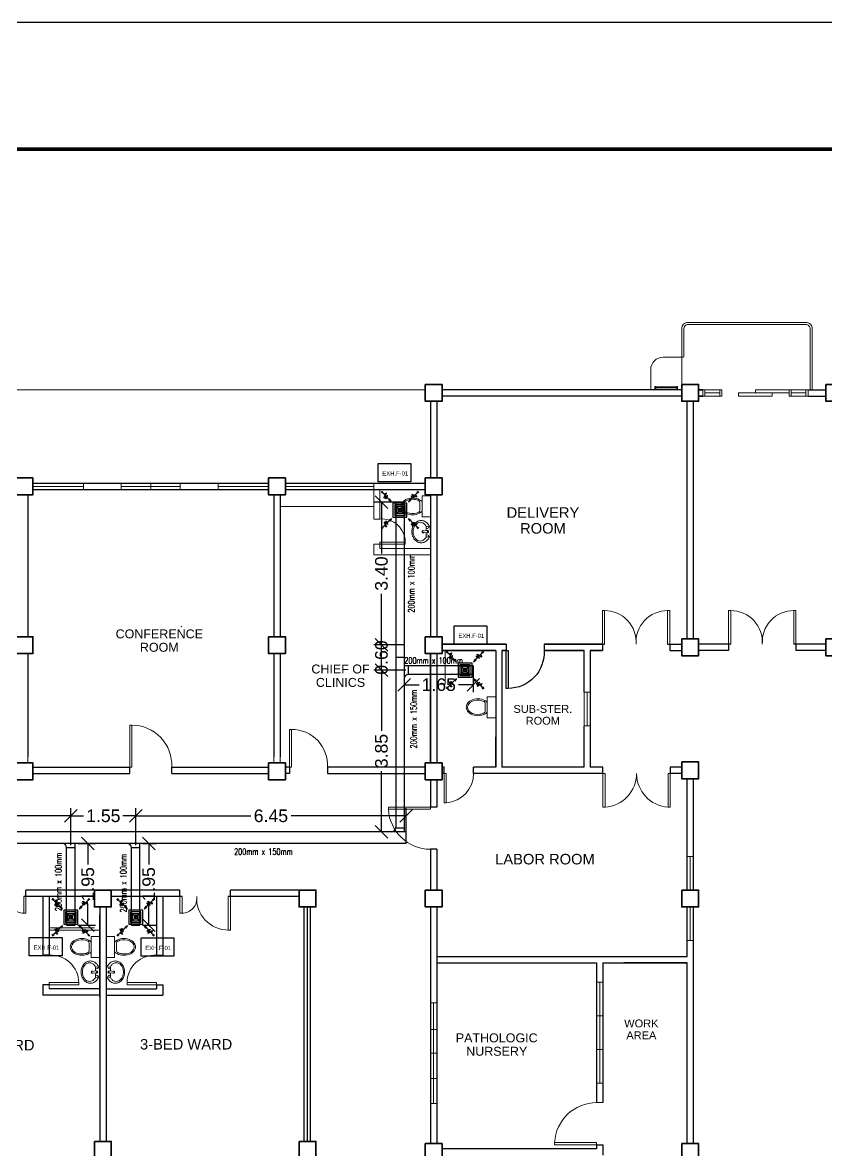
# Model space of a CAD drawing. Header units: millimetres. Extents: x 116 to 538, y 77 to 149.
# Drawn here: x 271.73 to 290.84, y 122.07 to 148.89 of the extents above; entities that cross this region are included whole.
import ezdxf

# ---------------------------------------------------------------- set-up
doc = ezdxf.new("R2010")
doc.units = ezdxf.units.MM
doc.header["$MEASUREMENT"] = 0
for name, color, linetype in [('.1', 1, 'Continuous'), ('AIR', 7, 'Continuous'), ('AIR-00', 8, 'Continuous'), ('AIR-03', 30, 'Continuous'), ('dimen', 7, 'Continuous'), ('ducting label', 7, 'Continuous'), ('exhaust', 7, 'Continuous'), ('label', 7, 'Continuous'), ('Legends', 7, 'Continuous'), ('template', 7, 'Continuous')]:
    doc.layers.add(name, color=color, linetype=linetype)
doc.styles.add('Arch-Dim', font='simplex.shx', dxfattribs={"width": 0.75})
doc.styles.get("Standard").update_dxf_attribs({"font": 'arial.ttf'})
doc.styles.add('SWISSLT175', font='swissl.ttf', dxfattribs={"height": 0.175})
doc.dimstyles.new('Copy of dimension', dxfattribs={"dimtxt": 0.3, "dimasz": 0.3, "dimexe": 0.18, "dimexo": 0.0625, "dimgap": 0.09, "dimtad": 0, "dimzin": 0, "dimdsep": 46, "dimtxsty": 'Standard', "dimblk": 'OBLIQUE', "dimcen": 0.09, "dimclrd": 256, "dimclre": 256, "dimclrt": 256, "dimadec": 0, "dimazin": 0, "dimtfac": 1, "dimtofl": 0, "dimtmove": 0, "dimatfit": 3, "dimldrblk": 'OBLIQUE', "dimfxl": 1, "dimtolj": 1, "dimtzin": 0, "dimarcsym": 0})

# ---------------------------------------------------------------- blocks, each defined once
blk = doc.blocks.new('dr 900')
at = {"ltscale": 0.03}
blk.add_lwpolyline([(0, 0), (0.05, 0), (0.05, 0.9), (0, 0.9)], close=True, dxfattribs=at)
blk.add_arc((0.05, 0.049), 0.851, 356.7268, 90, dxfattribs=at)
blk = doc.blocks.new('GRILL-C-IN')
at = {"layer": 'AIR-00', "color": 7, "ltscale": 3}
for p, q in [((-0.623, 0.601), (-0.674, 0.651)), ((-0.601, 0.623), (-0.651, 0.674)), ((-0.637, 0.637), (-0.3, 0.3)), ((0.637, 0.637), (0.3, 0.3)), ((0.601, 0.623), (0.651, 0.674)), ((0.623, 0.601), (0.674, 0.651)), ((-0.637, -0.637), (-0.3, -0.3)), ((0.637, -0.637), (0.3, -0.3)), ((-0.623, -0.601), (-0.674, -0.651)), ((-0.601, -0.623), (-0.651, -0.674)), ((0.601, -0.623), (0.651, -0.674)), ((0.623, -0.601), (0.674, -0.651))]:
    blk.add_line(p, q, dxfattribs=at)
at = {"layer": 'AIR-00', "color": 7}
for p, q in [((-0.188, 0.187), (0.187, -0.188)), ((0.187, 0.187), (-0.188, -0.188))]:
    blk.add_line(p, q, dxfattribs=at)
at = {"layer": 'AIR-00', "color": 7, "ltscale": 3}
for points in [[(-0.362, 0.393), (-0.393, 0.362), (-0.3, 0.3)], [(0.393, 0.362), (0.362, 0.393), (0.3, 0.3)], [(-0.362, -0.393), (-0.393, -0.362), (-0.3, -0.3)], [(0.393, -0.362), (0.362, -0.393), (0.3, -0.3)]]:
    blk.add_lwpolyline(points, close=True, dxfattribs=at)
at = {"layer": 'AIR-00', "color": 7}
for points in [[(-0.188, -0.188), (0.187, -0.188), (0.187, 0.187), (-0.188, 0.187)], [(-0.125, -0.125), (0.125, -0.125), (0.125, 0.125), (-0.125, 0.125)], [(-0.062, -0.062), (0.062, -0.062), (0.062, 0.062), (-0.062, 0.062)]]:
    blk.add_lwpolyline(points, close=True, dxfattribs=at)
at = {"layer": 'AIR-00', "color": 7, "ltscale": 3}
for points in [[(-0.441, 0.441), (-0.512, 0.404), (-0.432, 0.514), (-0.568, 0.43), (-0.477, 0.6), (-0.561, 0.561)], [(0.441, 0.441), (0.404, 0.512), (0.514, 0.432), (0.43, 0.568), (0.6, 0.477), (0.561, 0.561)], [(-0.441, -0.441), (-0.512, -0.404), (-0.432, -0.514), (-0.568, -0.43), (-0.477, -0.6), (-0.561, -0.561)], [(0.441, -0.441), (0.404, -0.512), (0.514, -0.432), (0.43, -0.568), (0.6, -0.477), (0.561, -0.561)]]:
    blk.add_spline(points, degree=3, dxfattribs=at)
for points in [[(-0.3, 0.3), (-0.362, 0.393), (-0.393, 0.362)], [(0.3, 0.3), (0.393, 0.362), (0.362, 0.393)], [(-0.3, -0.3), (-0.362, -0.393), (-0.393, -0.362)], [(0.3, -0.3), (0.393, -0.362), (0.362, -0.393)]]:
    blk.add_solid(points, dxfattribs=at)
at = {"layer": 'AIR-03', "color": 7}
blk.add_lwpolyline([(-0.25, -0.25), (0.25, -0.25), (0.25, 0.25), (-0.25, 0.25)], close=True, dxfattribs=at)
blk = doc.blocks.new('_Oblique')
at = {"color": 0, "linetype": 'ByBlock', "lineweight": -2}
blk.add_line((-0.5, -0.5), (0.5, 0.5), dxfattribs=at)
blk = doc.blocks.new('*D73')
at = {"layer": 'Defpoints', "color": 0, "transparency": 16777216}
for p in [(272.876, 130.029), (267.155, 129.511), (272.876, 129.273)]:
    blk.add_point(p, dxfattribs=at)
at = {"layer": 'dimen', "lineweight": -2, "transparency": 16777216}
for p, q in [((267.155, 129.573), (267.155, 130.209)), ((272.876, 129.336), (272.876, 130.209)), ((267.155, 130.029), (269.537, 130.029)), ((272.876, 130.029), (270.495, 130.029))]:
    blk.add_line(p, q, dxfattribs=at)
at = {"layer": 'dimen', "lineweight": -2, "transparency": 16777216, "xscale": 0.3, "yscale": 0.3, "zscale": 0.3, "rotation": 180}
blk.add_blockref('_Oblique', (267.155, 130.029), dxfattribs=at)
at = {"layer": 'dimen', "lineweight": -2, "transparency": 16777216, "xscale": 0.3, "yscale": 0.3, "zscale": 0.3}
blk.add_blockref('_Oblique', (272.876, 130.029), dxfattribs=at)
at = {"layer": 'dimen', "transparency": 16777216, "insert": (270.016, 130.029), "char_height": 0.3, "attachment_point": 5}
blk.add_mtext('\\A1;5.70', dxfattribs=at)
blk = doc.blocks.new('*D74')
at = {"layer": 'Defpoints', "color": 0, "transparency": 16777216}
for p in [(274.419, 130.029), (272.876, 129.273), (274.419, 129.273)]:
    blk.add_point(p, dxfattribs=at)
at = {"layer": 'dimen', "lineweight": -2, "transparency": 16777216}
for p, q in [((272.876, 129.336), (272.876, 130.209)), ((274.419, 129.336), (274.419, 130.209)), ((272.876, 130.029), (273.181, 130.029)), ((274.419, 130.029), (274.114, 130.029))]:
    blk.add_line(p, q, dxfattribs=at)
at = {"layer": 'dimen', "lineweight": -2, "transparency": 16777216, "xscale": 0.3, "yscale": 0.3, "zscale": 0.3, "rotation": 180}
blk.add_blockref('_Oblique', (272.876, 130.029), dxfattribs=at)
at = {"layer": 'dimen', "lineweight": -2, "transparency": 16777216, "xscale": 0.3, "yscale": 0.3, "zscale": 0.3}
blk.add_blockref('_Oblique', (274.419, 130.029), dxfattribs=at)
at = {"layer": 'dimen', "transparency": 16777216, "insert": (273.648, 130.029), "char_height": 0.3, "attachment_point": 5}
blk.add_mtext('\\A1;1.55', dxfattribs=at)
blk = doc.blocks.new('*D75')
at = {"layer": 'Defpoints', "color": 0, "transparency": 16777216}
for p in [(280.845, 130.029), (274.419, 129.273), (280.845, 129.373)]:
    blk.add_point(p, dxfattribs=at)
at = {"layer": 'dimen', "lineweight": -2, "transparency": 16777216}
for p, q in [((274.419, 129.336), (274.419, 130.209)), ((280.845, 129.436), (280.845, 130.209)), ((274.419, 130.029), (277.151, 130.029)), ((280.845, 130.029), (278.114, 130.029))]:
    blk.add_line(p, q, dxfattribs=at)
at = {"layer": 'dimen', "lineweight": -2, "transparency": 16777216, "xscale": 0.3, "yscale": 0.3, "zscale": 0.3, "rotation": 180}
blk.add_blockref('_Oblique', (274.419, 130.029), dxfattribs=at)
at = {"layer": 'dimen', "lineweight": -2, "transparency": 16777216, "xscale": 0.3, "yscale": 0.3, "zscale": 0.3}
blk.add_blockref('_Oblique', (280.845, 130.029), dxfattribs=at)
at = {"layer": 'dimen', "transparency": 16777216, "insert": (277.632, 130.029), "char_height": 0.3, "attachment_point": 5}
blk.add_mtext('\\A1;6.45', dxfattribs=at)
blk = doc.blocks.new('*D76')
at = {"layer": 'Defpoints', "color": 0, "transparency": 16777216}
for p in [(280.26, 133.494), (280.9, 133.494), (280.8, 129.648)]:
    blk.add_point(p, dxfattribs=at)
at = {"layer": 'dimen', "lineweight": -2, "transparency": 16777216}
for p, q in [((280.837, 133.494), (280.08, 133.494)), ((280.26, 133.494), (280.26, 132.052)), ((280.26, 129.648), (280.26, 131.09)), ((280.737, 129.648), (280.08, 129.648))]:
    blk.add_line(p, q, dxfattribs=at)
at = {"layer": 'dimen', "lineweight": -2, "transparency": 16777216, "xscale": 0.3, "yscale": 0.3, "zscale": 0.3}
for p, rotation in [((280.26, 133.494), 90), ((280.26, 129.648), 270)]:
    blk.add_blockref('_Oblique', p, dxfattribs=dict(at, rotation=rotation))
at = {"layer": 'dimen', "transparency": 16777216, "insert": (280.26, 131.571), "char_height": 0.3, "attachment_point": 5, "rotation": 90}
blk.add_mtext('\\A1;3.85', dxfattribs=at)
blk = doc.blocks.new('*D77')
at = {"layer": 'Defpoints', "color": 0, "transparency": 16777216}
for p in [(280.26, 134.094), (280.7, 134.094), (280.9, 133.494)]:
    blk.add_point(p, dxfattribs=at)
at = {"layer": 'dimen', "lineweight": -2, "transparency": 16777216}
for p, q in [((280.637, 134.094), (280.08, 134.094)), ((280.26, 133.494), (280.26, 134.094)), ((280.837, 133.494), (280.08, 133.494))]:
    blk.add_line(p, q, dxfattribs=at)
at = {"layer": 'dimen', "lineweight": -2, "transparency": 16777216, "xscale": 0.3, "yscale": 0.3, "zscale": 0.3}
for p, rotation in [((280.26, 134.094), 90), ((280.26, 133.494), 270)]:
    blk.add_blockref('_Oblique', p, dxfattribs=dict(at, rotation=rotation))
at = {"layer": 'dimen', "transparency": 16777216, "insert": (280.26, 133.794), "char_height": 0.3, "attachment_point": 5, "rotation": 90}
blk.add_mtext('\\A1;0.60', dxfattribs=at)
blk = doc.blocks.new('*D78')
at = {"layer": 'Defpoints', "color": 0, "transparency": 16777216}
for p in [(280.26, 137.486), (280.8, 137.486), (280.8, 134.094)]:
    blk.add_point(p, dxfattribs=at)
at = {"layer": 'dimen', "lineweight": -2, "transparency": 16777216}
for p, q in [((280.737, 137.486), (280.08, 137.486)), ((280.26, 137.486), (280.26, 136.269)), ((280.26, 134.094), (280.26, 135.311)), ((280.737, 134.094), (280.08, 134.094))]:
    blk.add_line(p, q, dxfattribs=at)
at = {"layer": 'dimen', "lineweight": -2, "transparency": 16777216, "xscale": 0.3, "yscale": 0.3, "zscale": 0.3}
for p, rotation in [((280.26, 137.486), 90), ((280.26, 134.094), 270)]:
    blk.add_blockref('_Oblique', p, dxfattribs=dict(at, rotation=rotation))
at = {"layer": 'dimen', "transparency": 16777216, "insert": (280.26, 135.79), "char_height": 0.3, "attachment_point": 5, "rotation": 90}
blk.add_mtext('\\A1;3.40', dxfattribs=at)
blk = doc.blocks.new('*D79')
at = {"layer": 'Defpoints', "color": 0, "transparency": 16777216}
for p in [(274.519, 129.373), (274.519, 127.432), (274.728, 127.432)]:
    blk.add_point(p, dxfattribs=at)
at = {"layer": 'dimen', "lineweight": -2, "transparency": 16777216}
for p, q in [((274.582, 129.373), (274.908, 129.373)), ((274.728, 129.373), (274.728, 128.869)), ((274.728, 127.432), (274.728, 127.936)), ((274.582, 127.432), (274.908, 127.432))]:
    blk.add_line(p, q, dxfattribs=at)
at = {"layer": 'dimen', "lineweight": -2, "transparency": 16777216, "xscale": 0.3, "yscale": 0.3, "zscale": 0.3}
for p, rotation in [((274.728, 129.373), 90), ((274.728, 127.432), 270)]:
    blk.add_blockref('_Oblique', p, dxfattribs=dict(at, rotation=rotation))
at = {"layer": 'dimen', "transparency": 16777216, "insert": (274.728, 128.402), "char_height": 0.3, "attachment_point": 5, "rotation": 90}
blk.add_mtext('\\A1;1.95', dxfattribs=at)
blk = doc.blocks.new('*D80')
at = {"layer": 'Defpoints', "color": 0, "transparency": 16777216}
for p in [(272.976, 129.373), (272.976, 127.432), (273.28, 127.432)]:
    blk.add_point(p, dxfattribs=at)
at = {"layer": 'dimen', "lineweight": -2, "transparency": 16777216}
for p, q in [((273.039, 129.373), (273.46, 129.373)), ((273.28, 129.373), (273.28, 128.869)), ((273.28, 127.432), (273.28, 127.936)), ((273.039, 127.432), (273.46, 127.432))]:
    blk.add_line(p, q, dxfattribs=at)
at = {"layer": 'dimen', "lineweight": -2, "transparency": 16777216, "xscale": 0.3, "yscale": 0.3, "zscale": 0.3}
for p, rotation in [((273.28, 129.373), 90), ((273.28, 127.432), 270)]:
    blk.add_blockref('_Oblique', p, dxfattribs=dict(at, rotation=rotation))
at = {"layer": 'dimen', "transparency": 16777216, "insert": (273.28, 128.402), "char_height": 0.3, "attachment_point": 5, "rotation": 90}
blk.add_mtext('\\A1;1.95', dxfattribs=at)
blk = doc.blocks.new('*D106')
at = {"layer": 'Defpoints', "color": 0, "transparency": 16777216}
for p in [(280.8, 133.594), (282.444, 133.594), (282.444, 133.147)]:
    blk.add_point(p, dxfattribs=at)
at = {"layer": 'dimen', "lineweight": -2, "transparency": 16777216}
for p, q in [((280.8, 133.532), (280.8, 132.967)), ((282.444, 133.532), (282.444, 132.967)), ((280.8, 133.147), (281.155, 133.147)), ((282.444, 133.147), (282.089, 133.147))]:
    blk.add_line(p, q, dxfattribs=at)
at = {"layer": 'dimen', "lineweight": -2, "transparency": 16777216, "xscale": 0.3, "yscale": 0.3, "zscale": 0.3, "rotation": 180}
blk.add_blockref('_Oblique', (280.8, 133.147), dxfattribs=at)
at = {"layer": 'dimen', "lineweight": -2, "transparency": 16777216, "xscale": 0.3, "yscale": 0.3, "zscale": 0.3}
blk.add_blockref('_Oblique', (282.444, 133.147), dxfattribs=at)
at = {"layer": 'dimen', "transparency": 16777216, "insert": (281.622, 133.147), "char_height": 0.3, "attachment_point": 5}
blk.add_mtext('\\A1;1.65', dxfattribs=at)

msp = doc.modelspace()

# ---------------------------------------------------------------- linework, layer by layer
at = {"layer": '.1', "color": 0}
msp.add_line((324.48, 148.891), (225.204, 148.891), dxfattribs=at)
at = {"color": 8, "lineweight": 9}
for p, q in [((286.96, 140.936), (287.43, 140.936)), ((286.66, 140.161), (286.66, 140.636)), ((287.4, 140.763), (287.4, 140.288)), ((281.3, 140.161), (265.975, 140.161)), ((286.78, 140.239), (286.76, 140.239)), ((286.76, 140.239), (286.76, 140.159)), ((286.78, 140.159), (286.78, 140.239)), ((287.03, 140.229), (286.78, 140.229)), ((287.03, 140.209), (286.78, 140.209)), ((287.03, 140.229), (287.28, 140.229)), ((287.03, 140.209), (287.28, 140.209)), ((287.28, 140.159), (287.28, 140.239)), ((287.28, 140.239), (287.3, 140.239)), ((287.3, 140.239), (287.3, 140.159)), ((271.975, 137.936), (271.975, 137.936)), ((273.175, 137.861), (271.975, 137.863)), ((273.175, 137.936), (273.175, 137.786)), ((274.075, 137.786), (274.075, 137.936)), ((275.475, 137.861), (274.075, 137.861)), ((274.775, 137.936), (274.775, 137.786)), ((274.775, 137.936), (275.475, 137.936)), ((275.475, 137.936), (275.475, 137.786)), ((276.375, 137.936), (276.375, 137.786)), ((276.375, 137.861), (277.575, 137.861)), ((277.975, 137.936), (277.975, 137.936)), ((280.075, 137.861), (277.975, 137.863)), ((280.075, 137.786), (280.075, 137.936)), ((274.775, 137.786), (274.075, 137.786)), ((280.075, 137.786), (280.225, 137.786)), ((281.225, 137.636), (281.425, 137.636)), ((281.225, 137.136), (281.225, 137.636)), ((281.425, 137.663), (281.425, 136.386)), ((281.425, 137.636), (281.425, 137.136)), ((281.175, 137.295), (281.175, 137.476)), ((281.425, 137.136), (281.225, 137.136)), ((281.227, 136.801), (281.349, 136.814)), ((281.227, 136.772), (281.349, 136.758)), ((281.775, 133.961), (281.775, 133.161)), ((281.775, 133.161), (281.575, 133.161)), ((285.225, 132.573), (285.225, 133.073)), ((282.975, 132.861), (282.775, 132.861)), ((282.775, 132.861), (282.775, 132.361)), ((282.975, 132.361), (282.975, 132.861)), ((285.075, 132.16), (285.075, 132.973)), ((285.225, 132.973), (285.075, 132.973)), ((285.15, 132.973), (285.15, 132.173)), ((282.725, 132.702), (282.725, 132.521)), ((285.225, 132.573), (285.225, 132.073)), ((282.775, 132.361), (282.975, 132.361)), ((285.225, 132.173), (285.075, 132.173)), ((271.85, 131.288), (271.85, 131.436)), ((277.7, 131.288), (277.7, 131.436)), ((277.85, 131.288), (277.85, 131.436)), ((271.975, 131.186), (271.975, 131.186)), ((271.975, 131.036), (271.975, 131.036)), ((287.675, 129.064), (287.525, 129.064)), ((287.6, 129.064), (287.6, 128.264)), ((287.675, 128.264), (287.525, 128.264)), ((273.438, 128.114), (272.363, 128.114)), ((287.675, 127.864), (287.525, 127.864)), ((287.6, 127.864), (287.6, 127.064)), ((273.563, 127.164), (273.363, 127.164)), ((273.363, 127.164), (273.363, 126.664)), ((273.563, 126.664), (273.563, 127.164)), ((273.713, 127.164), (273.913, 127.164)), ((273.713, 126.664), (273.713, 127.164)), ((273.913, 127.164), (273.913, 126.664)), ((273.313, 127.005), (273.313, 126.824)), ((273.963, 127.005), (273.963, 126.824)), ((287.675, 127.064), (287.525, 127.064)), ((273.363, 126.664), (273.563, 126.664)), ((273.913, 126.664), (273.713, 126.664)), ((273.365, 126.329), (273.487, 126.342)), ((273.461, 126.339), (273.461, 126.441)), ((273.911, 126.329), (273.789, 126.342)), ((273.815, 126.339), (273.815, 126.441)), ((273.365, 126.3), (273.487, 126.286)), ((273.911, 126.3), (273.789, 126.286)), ((285.375, 125.273), (285.375, 126.073)), ((285.375, 126.073), (285.525, 126.073)), ((285.45, 126.073), (285.45, 123.673)), ((281.425, 125.587), (281.575, 125.587)), ((281.425, 124.387), (281.425, 125.587)), ((281.5, 123.187), (281.5, 125.587)), ((281.575, 125.587), (281.575, 123.187)), ((285.525, 125.273), (285.375, 125.273)), ((285.525, 124.873), (285.525, 125.273)), ((281.425, 124.95), (281.575, 124.95)), ((285.525, 124.873), (285.525, 124.473)), ((285.525, 124.473), (285.375, 124.473)), ((285.375, 124.473), (285.375, 123.673)), ((281.425, 124.387), (281.425, 123.187)), ((281.425, 124.387), (281.575, 124.387)), ((281.425, 123.787), (281.575, 123.787)), ((285.375, 123.673), (285.525, 123.673)), ((281.575, 123.187), (281.425, 123.187)), ((285.375, 123.211), (285.525, 123.211))]:
    msp.add_line(p, q, dxfattribs=at)
at = {"color": 8, "lineweight": 25}
for p, q in [((287.4, 140.161), (281.7, 140.161)), ((287.4, 140.011), (281.7, 140.011)), ((287.8, 140.161), (287.9, 140.161)), ((287.8, 140.161), (287.9, 140.161)), ((287.9, 140.161), (287.8, 140.161)), ((287.8, 140.011), (287.9, 140.011)), ((287.9, 140.011), (287.8, 140.011)), ((290.4, 140.161), (290.825, 140.161)), ((290.4, 140.011), (290.825, 140.011)), ((281.425, 139.888), (281.425, 138.063)), ((281.575, 139.888), (281.575, 138.063)), ((287.525, 134.238), (287.525, 139.888)), ((287.675, 134.238), (287.675, 139.888)), ((271.975, 137.936), (277.575, 137.936)), ((277.975, 137.936), (281.3, 137.936)), ((271.85, 137.663), (271.85, 134.288)), ((271.975, 137.786), (277.575, 137.786)), ((277.7, 137.663), (277.7, 134.288)), ((277.85, 137.663), (277.85, 134.288)), ((277.975, 137.786), (281.3, 137.786)), ((281.425, 137.663), (281.425, 134.288)), ((281.575, 137.663), (281.575, 134.288)), ((281.575, 137.663), (281.575, 134.288)), ((281.425, 136.236), (281.425, 134.288)), ((281.7, 134.111), (283.225, 134.111)), ((283.225, 134.111), (281.7, 134.111)), ((283.225, 134.111), (283.225, 133.961)), ((284.125, 134.111), (285.563, 134.111)), ((285.525, 134.111), (284.125, 134.111)), ((284.125, 134.111), (284.125, 133.961)), ((285.513, 134.111), (285.513, 133.961)), ((287.063, 134.111), (287.4, 134.111)), ((287.113, 134.111), (287.113, 133.961)), ((288.563, 134.111), (287.8, 134.111)), ((288.513, 134.111), (288.513, 133.961)), ((290.825, 134.111), (290.063, 134.111)), ((290.113, 134.111), (290.113, 133.961)), ((271.85, 133.888), (271.85, 131.436)), ((277.7, 133.888), (277.7, 131.436)), ((277.85, 133.888), (277.85, 131.436)), ((281.425, 133.888), (281.425, 131.288)), ((281.425, 131.288), (281.425, 133.888)), ((281.575, 133.888), (281.575, 131.288)), ((281.575, 133.888), (281.575, 131.288)), ((281.7, 133.961), (282.975, 133.961)), ((282.975, 133.961), (281.7, 133.961)), ((282.975, 133.961), (282.975, 131.186)), ((283.125, 133.961), (283.225, 133.961)), ((283.125, 133.961), (283.125, 131.186)), ((283.225, 133.961), (283.125, 133.961)), ((284.125, 133.961), (285.075, 133.961)), ((285.075, 133.961), (284.125, 133.961)), ((285.075, 132.973), (285.075, 133.961)), ((285.225, 133.961), (285.513, 133.961)), ((285.513, 133.961), (285.225, 133.961)), ((285.225, 133.961), (285.225, 131.186)), ((287.113, 133.961), (287.4, 133.961)), ((288.513, 133.961), (287.8, 133.961)), ((290.825, 133.961), (290.113, 133.961)), ((285.075, 131.186), (285.075, 132.16)), ((282.975, 131.186), (282.975, 131.911)), ((271.975, 131.186), (274.275, 131.186)), ((274.275, 131.036), (274.275, 131.186)), ((275.275, 131.186), (277.575, 131.186)), ((275.275, 131.036), (275.275, 131.186)), ((278.075, 131.186), (277.975, 131.186)), ((277.975, 131.186), (277.975, 131.186)), ((278.075, 131.186), (278.075, 131.036)), ((281.3, 131.186), (278.975, 131.186)), ((278.975, 131.186), (278.975, 131.036)), ((281.75, 131.186), (281.7, 131.186)), ((281.75, 131.036), (281.75, 131.186)), ((282.975, 131.186), (282.45, 131.186)), ((282.975, 131.186), (282.875, 131.186)), ((285.075, 131.186), (283.125, 131.186)), ((285.525, 131.186), (285.225, 131.186)), ((285.525, 131.036), (285.525, 131.186)), ((287.4, 131.186), (287.125, 131.186)), ((287.125, 131.186), (287.125, 131.036)), ((271.975, 131.036), (274.275, 131.036)), ((275.275, 131.036), (277.575, 131.036)), ((278.075, 131.036), (277.975, 131.036)), ((277.975, 131.036), (277.975, 131.036)), ((278.975, 131.036), (281.3, 131.036)), ((281.425, 130.888), (281.425, 130.236)), ((281.575, 130.888), (281.575, 130.236)), ((281.75, 131.036), (281.7, 131.036)), ((285.525, 131.036), (282.45, 131.036)), ((287.4, 131.036), (287.125, 131.036)), ((287.525, 128.264), (287.525, 130.913)), ((287.675, 128.264), (287.675, 130.913)), ((281.575, 130.236), (281.425, 130.236)), ((281.425, 129.236), (281.425, 128.264)), ((281.575, 129.236), (281.425, 129.236)), ((281.575, 129.236), (281.575, 128.264)), ((275.469, 128.264), (271.807, 128.264)), ((271.807, 128.114), (271.807, 128.264)), ((275.469, 128.114), (275.469, 128.264)), ((278.3, 128.264), (276.669, 128.264)), ((276.669, 128.114), (276.669, 128.264)), ((273.438, 128.114), (271.757, 128.114)), ((275.519, 128.114), (273.838, 128.114)), ((278.3, 128.114), (276.619, 128.114)), ((273.563, 127.864), (273.563, 122.287)), ((273.563, 125.729), (273.563, 127.679)), ((273.713, 127.864), (273.713, 122.287)), ((278.425, 122.287), (278.425, 127.864)), ((278.5, 122.287), (278.5, 127.864)), ((278.575, 122.287), (278.575, 127.864)), ((281.425, 127.864), (281.425, 126.536)), ((281.575, 127.864), (281.575, 126.686)), ((287.525, 126.686), (287.525, 127.864)), ((287.675, 126.536), (287.675, 127.864)), ((281.575, 126.686), (287.525, 126.686)), ((281.575, 126.686), (281.575, 126.536)), ((281.425, 126.536), (281.425, 122.238)), ((281.575, 126.536), (285.375, 126.536)), ((281.575, 126.536), (281.575, 122.238)), ((285.375, 126.536), (285.375, 123.211)), ((285.525, 126.536), (287.525, 126.536)), ((285.525, 126.536), (285.525, 123.211)), ((287.525, 126.536), (286.025, 126.536)), ((287.525, 122.239), (287.525, 126.536)), ((287.675, 122.239), (287.675, 126.536)), ((285.375, 122.111), (281.7, 122.111)), ((285.375, 122.211), (285.375, 122.111)), ((285.375, 122.211), (285.525, 122.211)), ((285.525, 122.211), (285.525, 122.111)), ((285.525, 122.111), (285.525, 121.961))]:
    msp.add_line(p, q, dxfattribs=at)
at = {"color": 8, "lineweight": 13}
for p, q in [((287.9, 140.161), (287.9, 140.011)), ((288.3, 140.161), (287.95, 140.161)), ((287.95, 140.086), (288.3, 140.086)), ((288.3, 140.011), (287.95, 140.011)), ((290, 140.161), (290.35, 140.161)), ((290.35, 140.086), (290, 140.086)), ((290, 140.011), (290.35, 140.011)), ((281.75, 131.036), (281.75, 130.336)), ((281.75, 131.036), (281.8, 131.036)), ((281.8, 130.336), (281.8, 131.036)), ((285.525, 131.036), (285.525, 130.236)), ((285.575, 131.036), (285.525, 131.036)), ((285.575, 130.236), (285.575, 131.036)), ((287.075, 130.236), (287.075, 131.036)), ((287.075, 131.036), (287.125, 131.036)), ((287.125, 131.036), (287.125, 130.236)), ((281.75, 130.336), (281.8, 130.336)), ((281.425, 130.236), (280.425, 130.236)), ((280.425, 130.236), (280.425, 130.186)), ((280.425, 130.186), (281.425, 130.186)), ((281.425, 130.186), (281.425, 130.236)), ((285.525, 130.236), (285.575, 130.236)), ((287.125, 130.236), (287.075, 130.236)), ((284.375, 122.211), (284.375, 122.261)), ((284.375, 122.261), (285.375, 122.261)), ((285.375, 122.211), (284.375, 122.211)), ((285.375, 122.261), (285.375, 122.211))]:
    msp.add_line(p, q, dxfattribs=at)
at = {"color": 8, "lineweight": 9, "ltscale": 0.4}
for p, q in [((280.075, 137.086), (280.075, 137.786)), ((280.225, 137.086), (280.225, 137.786)), ((280.075, 137.386), (277.85, 137.386)), ((280.225, 137.086), (280.075, 137.086)), ((280.225, 136.486), (280.075, 136.486)), ((280.075, 136.486), (280.075, 136.236)), ((281.425, 136.236), (280.075, 136.236)), ((280.225, 136.486), (280.225, 136.386)), ((281.425, 136.386), (280.225, 136.386)), ((281.425, 136.386), (280.225, 136.386))]:
    msp.add_line(p, q, dxfattribs=at)
at = {"color": 8, "lineweight": 13, "ltscale": 0.4}
msp.add_line((280.225, 136.536), (280.225, 136.486), dxfattribs=at)
at = {"color": 8, "lineweight": 25, "ltscale": 0.3}
for p, q in [((282.45, 131.036), (282.45, 131.186)), ((272.213, 128.114), (272.213, 126.714)), ((272.363, 128.114), (272.363, 126.714)), ((274.913, 128.114), (274.913, 126.714)), ((275.063, 128.114), (275.063, 126.714)), ((272.363, 126.714), (272.213, 126.714)), ((274.913, 126.714), (275.063, 126.714)), ((272.213, 126.014), (272.213, 125.764)), ((272.363, 126.014), (272.213, 126.014)), ((273.563, 125.914), (272.363, 125.914)), ((273.713, 125.914), (274.913, 125.914)), ((274.913, 126.014), (274.913, 125.914)), ((274.913, 126.014), (275.063, 126.014)), ((275.063, 126.014), (275.063, 125.764)), ((273.563, 125.764), (272.213, 125.764)), ((273.713, 125.764), (275.063, 125.764))]:
    msp.add_line(p, q, dxfattribs=at)
at = {"color": 8, "lineweight": 13, "ltscale": 0.3}
msp.add_line((272.363, 126.014), (272.363, 125.914), dxfattribs=at)
at = {"color": 8, "lineweight": 9, "transparency": 33554687}
for points in [[(290.5, 140.161), (290.5, 141.611, 0.414214), (290.35, 141.761), (287.55, 141.761, 0.414214), (287.4, 141.611), (287.4, 140.286), (287.4, 140.936)], [(290.45, 140.161), (290.45, 141.611, 0.414214), (290.35, 141.711), (287.55, 141.711, 0.414214), (287.45, 141.611), (287.45, 140.956)]]:
    msp.add_lwpolyline(points, format="xyb", dxfattribs=at)
at = {"color": 8, "lineweight": 35}
for points in [[(281.3, 140.288), (281.7, 140.288), (281.7, 139.888), (281.3, 139.888)], [(287.4, 140.288), (287.8, 140.288), (287.8, 139.888), (287.4, 139.888)], [(290.825, 140.288), (291.225, 140.288), (291.225, 139.888), (290.825, 139.888)], [(271.575, 138.063), (271.975, 138.063), (271.975, 137.663), (271.575, 137.663)], [(277.575, 138.063), (277.975, 138.063), (277.975, 137.663), (277.575, 137.663)], [(281.3, 138.063), (281.7, 138.063), (281.7, 137.663), (281.3, 137.663)], [(271.575, 134.288), (271.975, 134.288), (271.975, 133.888), (271.575, 133.888)], [(277.575, 134.288), (277.975, 134.288), (277.975, 133.888), (277.575, 133.888)], [(281.3, 134.288), (281.7, 134.288), (281.7, 133.888), (281.3, 133.888)], [(287.4, 134.238), (287.8, 134.238), (287.8, 133.838), (287.4, 133.838)], [(290.825, 134.238), (291.225, 134.238), (291.225, 133.838), (290.825, 133.838)], [(271.575, 131.288), (271.975, 131.288), (271.975, 130.888), (271.575, 130.888)], [(277.575, 131.288), (277.975, 131.288), (277.975, 130.888), (277.575, 130.888)], [(281.3, 131.288), (281.7, 131.288), (281.7, 130.888), (281.3, 130.888)], [(287.4, 131.313), (287.8, 131.313), (287.8, 130.913), (287.4, 130.913)], [(273.438, 128.264), (273.838, 128.264), (273.838, 127.864), (273.438, 127.864)], [(278.3, 128.264), (278.7, 128.264), (278.7, 127.864), (278.3, 127.864)], [(281.3, 128.264), (281.7, 128.264), (281.7, 127.864), (281.3, 127.864)], [(287.4, 128.264), (287.8, 128.264), (287.8, 127.864), (287.4, 127.864)], [(273.438, 122.287), (273.838, 122.287), (273.838, 121.887), (273.438, 121.887)], [(278.3, 122.287), (278.7, 122.287), (278.7, 121.887), (278.3, 121.887)], [(281.3, 122.238), (281.7, 122.238), (281.7, 121.838), (281.3, 121.838)], [(287.4, 122.239), (287.8, 122.239), (287.8, 121.839), (287.4, 121.839)]]:
    msp.add_lwpolyline(points, close=True, dxfattribs=at)
at = {"color": 8, "lineweight": 13}
for points in [[(287.95, 140.161), (287.95, 140.011), (287.9, 140.011), (287.9, 140.161)], [(288.35, 140.161), (288.35, 140.011), (288.3, 140.011), (288.3, 140.161)], [(289.55, 140.086), (288.75, 140.086), (288.75, 140.011), (289.55, 140.011)], [(289.95, 140.161), (289.15, 140.161), (289.15, 140.086), (289.95, 140.086)], [(289.95, 140.161), (289.95, 140.011), (290, 140.011), (290, 140.161)], [(290.35, 140.161), (290.35, 140.011), (290.4, 140.011), (290.4, 140.161)], [(274.275, 131.186), (274.325, 131.186), (274.325, 132.186), (274.275, 132.186)]]:
    msp.add_lwpolyline(points, close=True, dxfattribs=at)
at = {"color": 8, "lineweight": 9}
for points in [[(271.975, 137.936), (273.175, 137.936), (273.175, 137.786), (271.975, 137.786)], [(274.075, 137.936), (275.475, 137.936), (275.475, 137.786), (274.075, 137.786)], [(276.375, 137.936), (277.575, 137.936), (277.575, 137.786), (276.375, 137.786)], [(277.975, 137.936), (280.075, 137.936), (280.075, 137.786), (277.975, 137.786)], [(285.075, 132.973), (285.225, 132.973), (285.225, 132.173), (285.075, 132.173)], [(285.075, 132.973), (285.225, 132.973), (285.225, 132.173), (285.075, 132.173)], [(287.525, 129.064), (287.675, 129.064), (287.675, 128.264), (287.525, 128.264)], [(287.525, 127.864), (287.675, 127.864), (287.675, 127.064), (287.525, 127.064)], [(285.375, 126.073), (285.525, 126.073), (285.525, 123.673), (285.375, 123.673)], [(281.425, 123.187), (281.425, 125.587), (281.575, 125.587), (281.575, 123.187)], [(281.425, 125.587), (281.575, 125.587), (281.575, 123.187), (281.425, 123.187)]]:
    msp.add_lwpolyline(points, close=True, dxfattribs=at)
for points in [[(281.204, 136.521, -0.11576), (281.122, 136.54, -0.104047), (281.048, 136.599, -0.090875), (281.001, 136.683, -0.083344), (280.983, 136.786, -0.083344), (281.001, 136.89, -0.090875), (281.048, 136.973, -0.104047), (281.122, 137.032, -0.11576), (281.204, 137.051, -0.11576), (281.287, 137.032, -0.104047), (281.361, 136.973, -0.090875), (281.408, 136.89, -0.083344), (281.425, 136.786, -0.083344), (281.408, 136.683, -0.090875), (281.361, 136.599, -0.104047), (281.287, 136.54, -0.11576)], [(273.342, 126.579, 0.11576), (273.259, 126.56, 0.104047), (273.186, 126.502, 0.090875), (273.138, 126.418, 0.083344), (273.121, 126.314, 0.083344), (273.138, 126.211, 0.090875), (273.186, 126.127, 0.104047), (273.259, 126.069, 0.11576), (273.342, 126.049, 0.11576), (273.424, 126.069, 0.104047), (273.498, 126.127, 0.090875), (273.545, 126.211, 0.083344), (273.563, 126.314, 0.083344), (273.545, 126.418, 0.090875), (273.498, 126.502, 0.104047), (273.424, 126.56, 0.11576)], [(273.934, 126.579, -0.11576), (274.016, 126.56, -0.104047), (274.09, 126.502, -0.090875), (274.137, 126.418, -0.083344), (274.155, 126.314, -0.083344), (274.137, 126.211, -0.090875), (274.09, 126.127, -0.104047), (274.016, 126.069, -0.11576), (273.934, 126.049, -0.11576), (273.851, 126.069, -0.104047), (273.778, 126.127, -0.090875), (273.73, 126.211, -0.083344), (273.713, 126.314, -0.083344), (273.73, 126.418, -0.090875), (273.778, 126.502, -0.104047), (273.851, 126.56, -0.11576)]]:
    msp.add_lwpolyline(points, format="xyb", close=True, dxfattribs=at)
for points in [[(281.183, 136.564, -0.124838), (281.121, 136.579, -0.105788), (281.063, 136.629, -0.086697), (281.027, 136.698, -0.076776), (281.013, 136.786, -0.076776), (281.027, 136.874, -0.086697), (281.063, 136.943, -0.105788), (281.121, 136.993, -0.124838), (281.183, 137.009, -0.124838), (281.246, 136.993, -0.105788), (281.304, 136.943, -0.040067), (281.323, 136.913), (281.323, 136.81, -0.040067)], [(281.323, 136.762), (281.323, 136.659, -0.040067), (281.304, 136.629, -0.105788), (281.246, 136.579, -0.124838), (281.183, 136.564, -0.124838)], [(273.321, 126.537, 0.124838), (273.258, 126.521, 0.105788), (273.201, 126.472, 0.086697), (273.164, 126.402, 0.076776), (273.151, 126.314, 0.076776), (273.164, 126.227, 0.086697), (273.201, 126.157, 0.105788), (273.258, 126.108, 0.124838), (273.321, 126.092, 0.124838), (273.383, 126.108, 0.105788), (273.441, 126.157, 0.040067), (273.461, 126.188), (273.461, 126.29, 0.040067)], [(273.955, 126.537, -0.124838), (274.017, 126.521, -0.105788), (274.075, 126.472, -0.086697), (274.111, 126.402, -0.076776), (274.125, 126.314, -0.076776), (274.111, 126.227, -0.086697), (274.075, 126.157, -0.105788), (274.017, 126.108, -0.124838), (273.955, 126.092, -0.124838), (273.892, 126.108, -0.105788), (273.835, 126.157, -0.040067), (273.815, 126.188), (273.815, 126.29, -0.040067)]]:
    msp.add_lwpolyline(points, format="xyb", dxfattribs=at)
at = {"color": 8, "lineweight": 13, "ltscale": 0.03}
for points in [[(280.225, 136.486), (280.225, 136.536), (280.825, 136.536), (280.825, 136.486)], [(285.513, 134.111), (285.563, 134.111), (285.563, 134.911), (285.513, 134.911)], [(287.113, 134.111), (287.063, 134.111), (287.063, 134.911), (287.113, 134.911)], [(288.513, 134.111), (288.563, 134.111), (288.563, 134.911), (288.513, 134.911)], [(290.113, 134.111), (290.063, 134.111), (290.063, 134.911), (290.113, 134.911)], [(278.075, 131.186), (278.125, 131.186), (278.125, 132.086), (278.075, 132.086)], [(271.807, 128.114), (271.757, 128.114), (271.757, 127.714), (271.807, 127.714)], [(275.469, 128.114), (275.519, 128.114), (275.519, 127.714), (275.469, 127.714)], [(276.619, 128.114), (276.669, 128.114), (276.669, 127.314), (276.619, 127.314)], [(272.363, 126.014), (272.363, 126.064), (273.063, 126.064), (273.063, 126.014)], [(274.913, 126.014), (274.913, 126.064), (274.213, 126.064), (274.213, 126.014)]]:
    msp.add_lwpolyline(points, close=True, dxfattribs=at)
at = {"color": 8, "lineweight": 9, "ltscale": 0.3}
msp.add_lwpolyline([(273.438, 127.364), (272.363, 127.364), (272.363, 127.314), (273.563, 127.314), (273.563, 127.314)], dxfattribs=at)
at = {"color": 8, "lineweight": 9}
for centre, radius in [((281.352, 136.888), 0.0255), ((281.359, 136.786), 0.0095), ((281.352, 136.684), 0.0255), ((273.49, 126.416), 0.0255), ((273.496, 126.314), 0.0095), ((273.786, 126.416), 0.0255), ((273.779, 126.314), 0.0095), ((273.49, 126.213), 0.0255), ((273.786, 126.213), 0.0255)]:
    msp.add_circle(centre, radius, dxfattribs=at)
for centre, radius, start, end in [((286.96, 140.636), 0.3, 90, 180), ((287.43, 140.956), 0.02, 270, 0), ((281.125, 137.476), 0.05, 0, 61.9916), ((281.125, 137.295), 0.05, 298.1501, 0), ((281.25, 136.786), 0.025, 161.3793, 198.6207), ((281.321, 136.786), 0.0948, 171.2026, 188.7974), ((281.25, 136.786), 0.025, 48.7978, 143.6932), ((281.25, 136.786), 0.025, 216.3068, 311.2022), ((281.352, 136.786), 0.028, 263.7545, 96.2455), ((282.675, 132.702), 0.05, 0, 61.8499), ((282.675, 132.521), 0.05, 298.0084, 360), ((273.263, 127.005), 0.05, 0, 61.8499), ((274.013, 127.005), 0.05, 118.1501, 180), ((273.263, 126.824), 0.05, 298.0084, 360), ((274.013, 126.824), 0.05, 180, 241.9916), ((273.321, 126.406), 0.131, 61.5364, 90), ((273.388, 126.314), 0.025, 161.3793, 198.6207), ((273.459, 126.314), 0.0948, 171.2026, 188.7974), ((273.388, 126.314), 0.025, 48.7978, 143.6932), ((273.297, 126.362), 0.181, 37.3815, 61.5364), ((273.26, 126.333), 0.228, 28.2037, 37.3815), ((273.49, 126.314), 0.028, 263.7545, 96.2455), ((273.786, 126.314), 0.028, 83.7545, 276.2455), ((274.016, 126.333), 0.228, 142.6185, 151.7963), ((273.979, 126.362), 0.181, 118.4636, 142.6185), ((273.888, 126.314), 0.025, 36.3068, 131.2022), ((273.955, 126.406), 0.131, 90, 118.4636), ((273.817, 126.314), 0.0948, 351.2026, 8.7974), ((273.888, 126.314), 0.025, 341.3793, 18.6207), ((273.388, 126.314), 0.025, 216.3068, 311.2022), ((273.888, 126.314), 0.025, 228.7978, 323.6932)]:
    msp.add_arc(centre, radius, start, end, dxfattribs=at)
at = {"color": 8, "lineweight": 13, "ltscale": 0.03}
for centre, radius, start, end in [((280.273, 136.536), 0.552, 0, 94.9791), ((285.563, 134.159), 0.752, 356.3048, 90), ((287.063, 134.159), 0.752, 90, 183.6952), ((288.563, 134.159), 0.752, 356.3048, 90), ((290.063, 134.159), 0.752, 90, 183.6952), ((278.125, 131.235), 0.851, 356.7268, 90), ((271.757, 128.067), 0.353, 172.3719, 270), ((275.519, 128.067), 0.353, 270, 7.6281), ((276.619, 128.066), 0.752, 176.3048, 270), ((272.411, 126.064), 0.652, 0, 94.2422), ((274.865, 126.064), 0.652, 85.7578, 180)]:
    msp.add_arc(centre, radius, start, end, dxfattribs=at)
at = {"color": 8, "lineweight": 13}
for centre, radius, start, end in [((274.325, 131.235), 0.951, 357.0624, 90), ((281.75, 131.036), 0.7, 274.096, 0), ((285.525, 131.036), 0.8, 273.5833, 360), ((287.125, 131.036), 0.8, 180, 266.4167), ((281.425, 130.236), 1, 182.866, 270), ((285.375, 122.211), 1, 90, 177.134)]:
    msp.add_arc(centre, radius, start, end, dxfattribs=at)
at = {"color": 8, "lineweight": 9, "extrusion": (0, 0, -1)}
for centre, major_axis in [((281, 137.386), (0.275, 0)), ((274.138, 126.914), (-0.275, 0))]:
    msp.add_ellipse(centre, major_axis=major_axis, ratio=0.727273, start_param=0.612555, end_param=5.670631, dxfattribs=at)
at = {"color": 8, "lineweight": 9}
for centre in [(282.55, 132.611), (273.138, 126.914)]:
    msp.add_ellipse(centre, major_axis=(0.275, 0), ratio=0.727273, start_param=0.612555, end_param=5.670631, dxfattribs=at)
for points in [[(281.149, 137.251), (281.133, 137.243), (281.114, 137.235), (281.023, 137.208), (280.936, 137.213), (280.805, 137.271), (280.763, 137.321), (280.75, 137.419), (280.776, 137.472), (280.887, 137.546), (280.971, 137.563), (281.084, 137.548), (281.119, 137.536), (281.149, 137.521)], [(282.699, 132.746), (282.683, 132.754), (282.664, 132.762), (282.573, 132.789), (282.486, 132.784), (282.355, 132.726), (282.313, 132.676), (282.3, 132.578), (282.326, 132.526), (282.437, 132.451), (282.521, 132.434), (282.634, 132.449), (282.669, 132.461), (282.699, 132.476)], [(273.286, 127.049), (273.27, 127.058), (273.252, 127.065), (273.161, 127.092), (273.074, 127.087), (272.942, 127.029), (272.901, 126.979), (272.887, 126.881), (272.913, 126.829), (273.024, 126.755), (273.108, 126.737), (273.222, 126.753), (273.257, 126.764), (273.286, 126.78)], [(273.989, 127.049), (274.006, 127.058), (274.024, 127.065), (274.115, 127.092), (274.202, 127.087), (274.334, 127.029), (274.375, 126.979), (274.388, 126.881), (274.363, 126.829), (274.251, 126.755), (274.168, 126.737), (274.054, 126.753), (274.019, 126.764), (273.989, 126.78)]]:
    msp.add_open_spline(points, degree=3, knots=[0.937253, 0.937253, 0.937253, 0.937253, 1.185372, 1.185372, 2.113864, 2.113864, 3.042356, 3.042356, 3.970847, 3.970847, 4.899339, 4.899339, 5.346062, 5.346062, 5.346062, 5.346062], dxfattribs=at)
msp.add_point((281.425, 135.661), dxfattribs=at)
at = {"color": 8, "lineweight": 9, "ltscale": 0.3}
msp.add_point((275.504, 134.531), dxfattribs=at)
at = {"layer": 'exhaust'}
for p, q in [((280.6, 137.486), (280.6, 129.748)), ((280.6, 137.486), (280.8, 137.486)), ((280.8, 134.094), (280.6, 134.094)), ((280.8, 133.794), (280.6, 133.794)), ((282.444, 133.594), (280.8, 133.594)), ((280.9, 133.394), (280.9, 133.594)), ((282.444, 133.594), (282.444, 133.394)), ((282.444, 133.394), (280.9, 133.394)), ((280.845, 129.648), (267.155, 129.648)), ((280.6, 129.748), (280.8, 129.748)), ((280.845, 129.373), (280.845, 129.648)), ((280.845, 129.373), (257.68, 129.373)), ((272.776, 127.432), (272.776, 129.273)), ((272.776, 129.273), (272.976, 129.273)), ((272.976, 127.432), (272.976, 129.373)), ((274.319, 127.432), (274.319, 129.273)), ((274.319, 129.273), (274.519, 129.273)), ((274.519, 127.432), (274.519, 129.373)), ((272.776, 127.432), (272.976, 127.432)), ((274.319, 127.432), (274.519, 127.432))]:
    msp.add_line(p, q, dxfattribs=at)
at = {"layer": 'exhaust', "color": 7}
msp.add_line((280.8, 137.486), (280.8, 129.648), dxfattribs=at)
at = {"layer": 'exhaust'}
for centre, start, end in [((280.9, 133.294), 90, 180), ((280.5, 129.748), 270, 0), ((272.676, 129.273), 360, 90), ((274.219, 129.273), 0, 90)]:
    msp.add_arc(centre, 0.1, start, end, dxfattribs=at)
at = {"layer": 'Legends'}
for points in [[(280.179, 138.408), (280.958, 138.408), (280.958, 137.971), (280.179, 137.971)], [(281.988, 134.55), (282.767, 134.55), (282.767, 134.113), (281.988, 134.113)], [(271.888, 127.135), (272.667, 127.135), (272.667, 126.698), (271.888, 126.698)], [(274.544, 127.127), (275.323, 127.127), (275.323, 126.69), (274.544, 126.69)]]:
    msp.add_lwpolyline(points, close=True, dxfattribs=at)
at = {"layer": 'template', "linetype": 'Continuous', "const_width": 0.0853}
msp.add_lwpolyline([(231.221, 81.504), (321.472, 81.504), (321.472, 145.883), (231.221, 145.883)], close=True, dxfattribs=at)

# ---------------------------------------------------------------- block references
at = {"color": 8, "lineweight": 13, "xscale": -1, "rotation": 180}
msp.add_blockref('dr 900', (283.225, 133.961), dxfattribs=at)
at = {"layer": 'AIR', "xscale": 0.6658363358532475, "yscale": 0.6658363358532475, "zscale": 0.6658363358532475}
for p in [(280.7, 137.299), (282.247, 133.494), (272.876, 127.619), (274.419, 127.619)]:
    msp.add_blockref('GRILL-C-IN', p, dxfattribs=at)

# ---------------------------------------------------------------- texts
at = {"layer": 'ducting label', "color": 7, "linetype": 'Continuous', "lineweight": 25, "char_height": 0.15, "attachment_point": 1, "rotation": 90, "style": 'Arch-Dim'}
for s, width, insert in [('\\A1;200mm x 100mm', 1.59622, (280.892, 134.861)), ('\\A1;200mm x 150mm', 1.57636, (280.95, 131.633)), ('\\A1;200mm x 100mm', 1.60192, (272.506, 127.762)), ('\\A1;200mm x 100mm', 1.61756, (274.048, 127.731))]:
    msp.add_mtext_dynamic_manual_height_columns(s, width=width, gutter_width=1.011, heights=[0], dxfattribs=dict(at, insert=insert))
at = {"layer": 'ducting label', "color": 7, "linetype": 'Continuous', "lineweight": 25, "char_height": 0.15, "attachment_point": 1, "style": 'Arch-Dim'}
for s, width, insert in [('\\A1;200mm x 100mm', 1.6644, (280.804, 133.798)), ('\\A1;200mm x 150mm', 1.60974, (276.757, 129.253))]:
    msp.add_mtext_dynamic_manual_height_columns(s, width=width, gutter_width=1.011, heights=[0], dxfattribs=dict(at, insert=insert))
at = {"layer": 'label', "color": 8, "lineweight": 9, "ltscale": 0.4, "attachment_point": 5, "style": 'SWISSLT175'}
for s, insert, char_height, line_spacing_factor in [('DELIVERY\\PROOM', (284.099, 137.051), 0.25, 0.9), ('CONFERENCE ^JROOM', (274.979, 134.195), 0.2125, 0.9), ('CHIEF OF\\PCLINICS', (279.287, 133.36), 0.2125, 0.9), ('SUB-STER.\\PROOM', (284.096, 132.43), 0.1875, 0.9), ('LABOR ROOM', (284.147, 128.998), 0.25, 0.9), ('WORK\\PAREA', (286.438, 124.953), 0.1875, 0.9), ('3-BED WARD', (270.917, 124.576), 0.25, 0.8), ('3-BED WARD', (275.617, 124.597), 0.25, 0.8), ('PATHOLOGIC\\PNURSERY', (283, 124.59), 0.2125, 0.9)]:
    msp.add_mtext(s, dxfattribs=dict(at, insert=insert, char_height=char_height, line_spacing_factor=line_spacing_factor))
at = {"layer": 'Legends', "linetype": 'Continuous', "lineweight": 25, "char_height": 0.1, "attachment_point": 1}
for insert in [(280.281, 138.221), (282.09, 134.362), (271.99, 126.947), (274.646, 126.939)]:
    msp.add_mtext_dynamic_manual_height_columns('EXH.F-01', width=0.44811, gutter_width=1.011, heights=[0], dxfattribs=dict(at, insert=insert))

# ---------------------------------------------------------------- dimensions: what is measured, and where the dimension line sits
at = {"layer": 'dimen'}
for base, p1, p2, text, picture, middle in [((280.26, 137.486), (280.8, 134.094), (280.8, 137.486), '3.40', '*D78', (280.26, 135.79)), ((273.28, 127.432), (272.976, 129.373), (272.976, 127.432), '1.95', '*D80', (273.28, 128.402)), ((274.728, 127.432), (274.519, 129.373), (274.519, 127.432), '1.95', '*D79', (274.728, 128.402))]:
    dim = msp.add_linear_dim(base=base, p1=p1, p2=p2, angle=90, text=text, dimstyle='Copy of dimension', dxfattribs=at)
    dim.commit()
    dim.dimension.update_dxf_attribs({"geometry": picture, "text_midpoint": middle})
dim = msp.add_linear_dim(base=(280.26, 134.094), p1=(280.9, 133.494), p2=(280.7, 134.094), angle=90, dimstyle='Copy of dimension', dxfattribs=at)
dim.commit()
dim.dimension.update_dxf_attribs({"geometry": '*D77', "text_midpoint": (280.26, 133.794), "dimtype": 160})
dim = msp.add_linear_dim(base=(280.26, 133.494), p1=(280.8, 129.648), p2=(280.9, 133.494), angle=90, dimstyle='Copy of dimension', dxfattribs=at)
dim.commit()
dim.dimension.update_dxf_attribs({"geometry": '*D76', "text_midpoint": (280.26, 131.571)})
for base, p1, p2, text, picture, middle in [((282.444, 133.147), (280.8, 133.594), (282.444, 133.594), '1.65', '*D106', (281.622, 133.147)), ((272.876, 130.029), (267.155, 129.511), (272.876, 129.273), '5.70', '*D73', (270.016, 130.029)), ((274.419, 130.029), (272.876, 129.273), (274.419, 129.273), '1.55', '*D74', (273.648, 130.029)), ((280.845, 130.029), (274.419, 129.273), (280.845, 129.373), '6.45', '*D75', (277.632, 130.029))]:
    dim = msp.add_linear_dim(base=base, p1=p1, p2=p2, text=text, dimstyle='Copy of dimension', dxfattribs=at)
    dim.commit()
    dim.dimension.update_dxf_attribs({"geometry": picture, "text_midpoint": middle})

doc.saveas('drawing.dxf')
